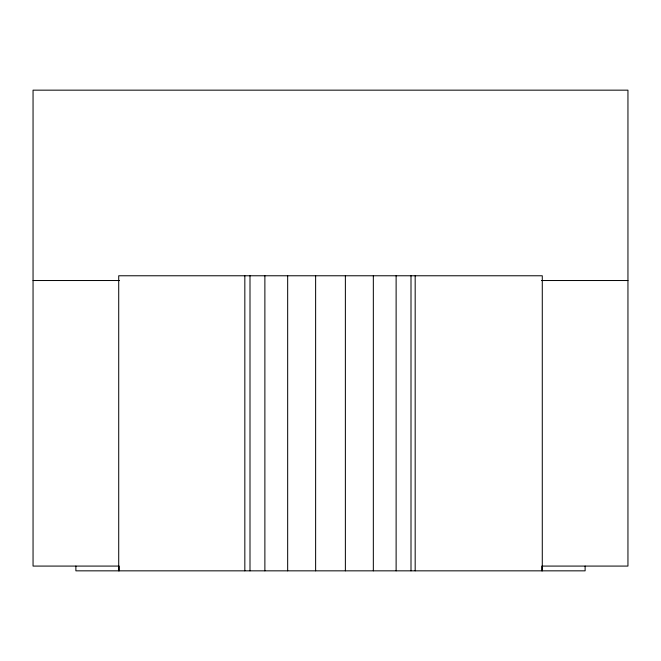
<?xml version="1.0" encoding="UTF-8"?>
<svg xmlns="http://www.w3.org/2000/svg" width="661" height="661" viewBox="0 0 661 661"><rect width="100%" height="100%" fill="white"/><g stroke="black" fill="none" stroke-linecap="round" stroke-linejoin="round"><path stroke-width="0.99" d="M33.05 280.528L119.517 280.528M541.483 280.528L627.95 280.528M585.117 566.08L585.117 570.84L75.883 570.84L75.883 566.08M542.284 570.84L542.284 275.769L118.716 275.769L118.716 570.84M541.83 570.84L541.83 566.08L627.95 566.08L627.95 90.16L33.05 90.16L33.05 566.08L119.17 566.08L119.17 570.84M415.174 275.769L415.174 570.84M411.002 275.769L411.002 570.84M396.121 275.769L396.121 570.84M373.333 275.769L373.333 570.84M345.373 275.769L345.373 570.84M315.627 275.769L315.627 570.84M287.667 275.769L287.667 570.84M264.879 275.769L264.879 570.84M249.998 275.769L249.998 570.84M244.834 275.769L244.834 570.84"/></g></svg>
